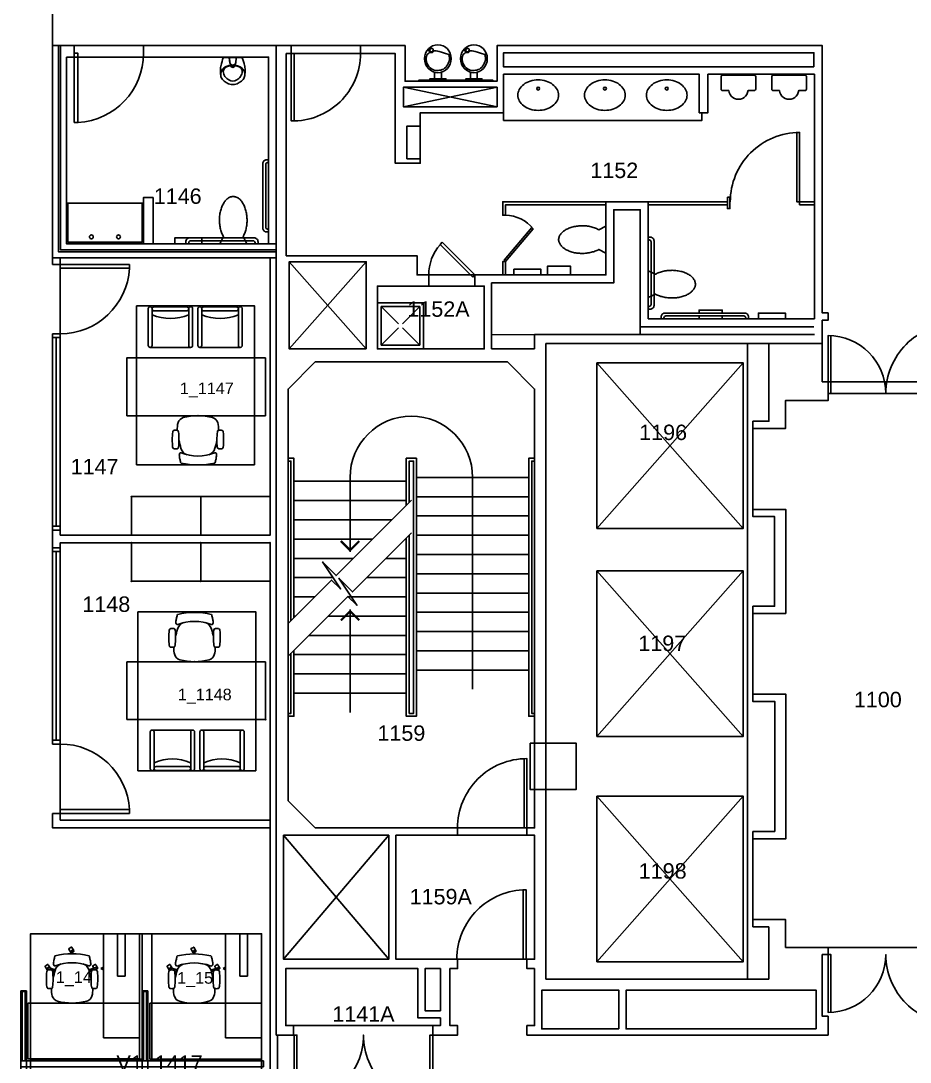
# Model space of a CAD drawing. Header units: inches. Extents: x 4 to 2210, y 3 to 2073.
# Drawn here: x 397 to 859, y 1080 to 1620 of the extents above; entities that cross this region are included whole.
import ezdxf
from ezdxf.enums import TextEntityAlignment as Align

# ---------------------------------------------------------------- set-up
doc = ezdxf.new("R2010")
doc.units = ezdxf.units.IN
doc.header["$MEASUREMENT"] = 0
for name, color, linetype in [('Planon_construction', 253, 'Continuous'), ('Planon_space', 40, 'Continuous'), ('Planon_space_number', 30, 'Continuous'), ('Planon_workspace', 210, 'Continuous'), ('Planon_workspace_number', 160, 'Continuous'), ('Planon_zone', 70, 'Continuous')]:
    doc.layers.add(name, color=color, linetype=linetype)
doc.styles.get("Standard").update_dxf_attribs({"font": 'arial.ttf'})
doc.styles.add('TEXT', font='arial.ttf')
doc.styles.add('TEXTM', font='archd.shx')

# ---------------------------------------------------------------- blocks, each defined once
blk = doc.blocks.new('P_FSL233627W')
at = {"layer": 'Planon_construction'}
for p, q in [((0, 0), (0, 22.875)), ((0, 22.875), (36, 22.875)), ((36, 22.875), (36, 0)), ((36, 0), (0, 0))]:
    blk.add_line(p, q, dxfattribs=at)
for p in [(0, 22.875), (36, 22.875), (0, 0), (36, 0)]:
    blk.add_point(p, dxfattribs=at)
at = {"layer": 'Planon_construction', "style": 'TEXTM', "flags": 1}
for tag in ['CAPPN', 'CAPMG', 'CAPMC', 'CAPQT', 'CAPDH', 'CAPGC']:
    blk.add_attdef(tag, (0, 0), '', height=0.001, dxfattribs=at)
at = {"layer": 'Planon_construction', "style": 'TEXT', "flags": 1}
blk.add_attdef('CAPTG', text='', height=3, dxfattribs=at).set_placement((18, -1), align=Align.TOP_CENTER)
blk = doc.blocks.new('1Front_1100_A-4_Data_Elec 07 26 18_RDI BASE$0$444BTH24$0$SINK-C')
blk.add_lwpolyline([(-10.56, 0, 0.126822), (-9.81, -2.91, 0.10607), (-7.47, -5.6, 0.085783), (-4.16, -7.29, 0.075445), (0, -7.92, 0.075445), (4.16, -7.29, 0.085783), (7.47, -5.6, 0.10607), (9.81, -2.91, 0.126822), (10.56, 0, 0.126822), (9.81, 2.91, 0.10607), (7.47, 5.6, 0.085783), (4.16, 7.29, 0.075445), (0, 7.92, 0.075445), (-4.16, 7.29, 0.085783), (-7.47, 5.6, 0.10607), (-9.81, 2.91, 0.126822)], format="xyb", close=True)
blk.add_circle((0, 3.37), 0.75)
blk = doc.blocks.new('1Front_1100_A-4_Data_Elec 07 26 18_RDI BASE$0$444BTH24$0$DOOR45-R')
for p, q in [((-0.707, 0.707), (-0.751, 0.663)), ((0, 0), (-0.707, 0.707)), ((-0.751, 0.663), (-0.044, -0.044)), ((-0.044, -0.044), (0, 0))]:
    blk.add_line(p, q)
blk.add_arc((0, 0), 1, 139, 180)
blk = doc.blocks.new('1Front_1100_A-4_Data_Elec 07 26 18_RDI BASE$0$444BTH24$0$TOILET')
blk.add_lwpolyline([(5.88, 19.3), (6.08, 18.75), (6.27, 18.2), (6.44, 17.64), (6.6, 17.05), (6.74, 16.45), (6.86, 15.84), (6.96, 15.23), (7.04, 14.61), (7.1, 13.97), (7.14, 13.33), (7.16, 12.69), (7.18, 12.05), (7.16, 11.41), (7.11, 10.77), (7.07, 10.14), (6.99, 9.52), (6.89, 8.89), (6.79, 8.28), (6.64, 7.67), (6.5, 7.09), (6.33, 6.52), (6.14, 5.95), (5.94, 5.42), (5.72, 4.89), (5.49, 4.39), (5.13, 3.72), (6.99, 0.02), (-6.99, 0.02), (-5.14, 3.72), (-5.41, 4.23), (-5.64, 4.72), (-5.88, 5.23), (-6.08, 5.78), (-6.27, 6.33), (-6.44, 6.89), (-6.6, 7.48), (-6.74, 8.08), (-6.86, 8.69), (-6.96, 9.3), (-7.04, 9.92), (-7.1, 10.56), (-7.14, 11.2), (-7.16, 11.84), (-7.18, 12.48), (-7.16, 13.13), (-7.11, 13.77), (-7.07, 14.39), (-6.99, 15.02), (-6.89, 15.64), (-6.79, 16.25), (-6.64, 16.86), (-6.5, 17.44), (-6.33, 18.02), (-6.14, 18.58), (-5.94, 19.11), (-5.72, 19.64), (-5.49, 20.14), (-5.24, 20.63), (-4.97, 21.08), (-4.71, 21.52), (-4.41, 21.92), (-4.11, 22.3), (-3.8, 22.66), (-3.47, 22.98), (-3.14, 23.28), (-2.8, 23.55), (-2.44, 23.78), (-2.08, 23.98), (-1.72, 24.16), (-1.36, 24.3), (-0.99, 24.39), (-0.61, 24.47), (-0.24, 24.52), (0.11, 24.52), (0.49, 24.48), (0.86, 24.42), (1.24, 24.33), (1.6, 24.2), (1.97, 24.05), (2.33, 23.84), (2.68, 23.63), (3.02, 23.37), (3.36, 23.08), (3.69, 22.77), (4, 22.42), (4.32, 22.05), (4.6, 21.66), (4.89, 21.22), (5.16, 20.78), (5.41, 20.3), (5.64, 19.81)], close=True)
blk = doc.blocks.new('1Front_1100_A-4_Data_Elec 07 26 18_RDI BASE$0$444BTH24$0$URINAL')
blk.add_lwpolyline([(-12.56, -2.05), (-12.89, -1.05), (-13, -0.01), (-12.89, 1.03), (-12.58, 2.03), (-12.05, 2.93), (-11.36, 3.71), (-10.52, 4.34), (-9.55, 4.77), (-8.5, 5), (-8.5, 8.25), (-8.4, 8.61), (-8.12, 8.89), (-7.75, 9), (-1.24, 8.99), (-0.87, 8.89), (-0.59, 8.61), (-0.5, 8.25), (-0.5, -8.25), (-0.59, -8.61), (-0.87, -8.89), (-1.24, -8.99), (-7.74, -8.99), (-8.11, -8.89), (-8.39, -8.61), (-8.5, -8.24), (-8.5, -5), (-9.52, -4.78), (-10.48, -4.35), (-11.33, -3.73), (-12.03, -2.96)], close=True)
blk = doc.blocks.new('1Front_1100_A-4_Data_Elec 07 26 18_RDI BASE$0$AHEAD')
blk.add_line((-0.19, 0), (-1.33, 0))
at = {"const_width": 0.25}
blk.add_lwpolyline([(-1.25, -1.06), (-0.19, 0), (-1.25, 1.06)], dxfattribs=at)
blk = doc.blocks.new('1Front_1100_A-4_Data_Elec 07 26 18_RDI BASE$0$30DOOR')
for p, q in [((0, 0), (0, 4)), ((36, 0), (36, 4))]:
    blk.add_line(p, q)
blk.add_lwpolyline([(0, -36), (0, 0), (2, 0), (2, -36)], close=True)
blk.add_arc((0, 0), 36, 273.1847, 0)
blk = doc.blocks.new('1Front_1100_A-4_Data_Elec 07 26 18_RDI BASE$0$TOILET')
blk.add_lwpolyline([(5.88, 19.3), (6.08, 18.75), (6.27, 18.2), (6.44, 17.64), (6.6, 17.05), (6.74, 16.45), (6.86, 15.84), (6.96, 15.23), (7.04, 14.61), (7.1, 13.97), (7.14, 13.33), (7.16, 12.69), (7.18, 12.05), (7.16, 11.41), (7.11, 10.77), (7.07, 10.14), (6.99, 9.52), (6.89, 8.89), (6.79, 8.28), (6.64, 7.67), (6.5, 7.09), (6.33, 6.52), (6.14, 5.95), (5.94, 5.42), (5.72, 4.89), (5.49, 4.39), (5.13, 3.72), (6.99, 0.02), (-6.99, 0.02), (-5.14, 3.72), (-5.41, 4.23), (-5.64, 4.72), (-5.88, 5.23), (-6.08, 5.78), (-6.27, 6.33), (-6.44, 6.89), (-6.6, 7.48), (-6.74, 8.08), (-6.86, 8.69), (-6.96, 9.3), (-7.04, 9.92), (-7.1, 10.56), (-7.14, 11.2), (-7.16, 11.84), (-7.18, 12.48), (-7.16, 13.13), (-7.11, 13.77), (-7.07, 14.39), (-6.99, 15.02), (-6.89, 15.64), (-6.79, 16.25), (-6.64, 16.86), (-6.5, 17.44), (-6.33, 18.02), (-6.14, 18.58), (-5.94, 19.11), (-5.72, 19.64), (-5.49, 20.14), (-5.24, 20.63), (-4.97, 21.08), (-4.71, 21.52), (-4.41, 21.92), (-4.11, 22.3), (-3.8, 22.66), (-3.47, 22.98), (-3.14, 23.28), (-2.8, 23.55), (-2.44, 23.78), (-2.08, 23.98), (-1.72, 24.16), (-1.36, 24.3), (-0.99, 24.39), (-0.61, 24.47), (-0.24, 24.52), (0.11, 24.52), (0.49, 24.48), (0.86, 24.42), (1.24, 24.33), (1.6, 24.2), (1.97, 24.05), (2.33, 23.84), (2.68, 23.63), (3.02, 23.37), (3.36, 23.08), (3.69, 22.77), (4, 22.42), (4.32, 22.05), (4.6, 21.66), (4.89, 21.22), (5.16, 20.78), (5.41, 20.3), (5.64, 19.81)], close=True)
blk = doc.blocks.new('1Front_1100_A-4_Data_Elec 07 26 18_RDI BASE$0$Group-50-1')
at = {"flags": 128}
for points in [[(-195.24, -139.91, -0.414214), (-194.24, -138.91, -0.414214), (-193.24, -139.91, -0.414214), (-194.24, -140.91, -0.414214)], [(-181.14, -139.91, -0.414214), (-180.14, -138.91, -0.414214), (-179.14, -139.91, -0.414214), (-180.14, -140.91, -0.414214)]]:
    blk.add_lwpolyline(points, format="xyb", close=True, dxfattribs=at)
blk = doc.blocks.new('Furniture_Workstation_9')
at = {"layer": 'Planon_construction'}
for p, q in [((0, -30), (0, 0)), ((0, 0), (72, 0)), ((72, 0), (72, -30)), ((72, -30), (0, -30)), ((12.13, -36.45), (12.13, -55.58)), ((34.13, -35.45), (13.13, -35.45)), ((14.13, -55.58), (14.13, -36.45)), ((33.13, -55.58), (33.13, -36.45)), ((35.13, -36.45), (35.13, -55.58)), ((37.89, -36.45), (37.89, -55.58)), ((59.89, -35.45), (38.89, -35.45)), ((39.89, -55.58), (39.89, -36.45)), ((58.89, -55.58), (58.89, -36.45)), ((60.89, -36.45), (60.89, -55.58)), ((15.13, -54.45), (32.13, -54.45)), ((32.13, -56.45), (15.13, -56.45)), ((40.89, -54.45), (57.89, -54.45)), ((57.89, -56.45), (40.89, -56.45))]:
    blk.add_line(p, q, dxfattribs=at)
for centre, radius, start, end in [((29.64, 21.28), 4.08, 163.9706, 176.6273), ((10.59, 26.75), 15.74, 343.9706, 350.8715), ((26.52, 24.19), 0.391, 103.3287, 170.8715), ((35.11, -12.08), 37.67, 76.6713, 103.3287), ((43.71, 24.19), 0.391, 9.1285, 76.6713), ((59.64, 26.75), 15.74, 189.1285, 196.0294), ((40.58, 21.28), 4.08, 3.3727, 16.0294), ((58.2, 12.64), 36.43, 174.0877, 186.6229), ((22.87, 16.3), 0.906, 97.7066, 174.0877), ((23.52, 11.47), 5.78, 82.31, 97.7066), ((24.18, 16.3), 0.906, 5.8625, 82.31), ((-11.44, 12.64), 36.71, 353.4248, 5.8625), ((94.76, -1.68), 70.97, 164.8106, 168.3049), ((28.69, 20.6), 3.25, 163.6661, 195.3474), ((26.16, 19.91), 0.629, 195.3474, 290.0174), ((31.01, 15.63), 4.91, 108.2527, 164.8065), ((35.11, -3.1), 24.07, 68.711, 111.289), ((39.21, 15.63), 4.91, 15.1935, 71.7473), ((44.07, 19.91), 0.629, 249.9826, 344.6526), ((-24.54, -1.68), 70.97, 11.6951, 15.1894), ((41.54, 20.6), 3.25, 344.6526, 16.3339), ((81.66, 12.64), 36.71, 174.1375, 186.5752), ((46.05, 16.3), 0.906, 97.69, 174.1375), ((46.7, 11.47), 5.78, 82.2935, 97.69), ((47.36, 16.3), 0.906, 5.9123, 82.2935), ((12.02, 12.64), 36.43, 353.3771, 5.9123), ((28.15, 9.94), 6.32, 193.7864, 198.6514), ((22.6, 8.07), 0.458, 198.6514, 261.9819), ((23.53, 14.68), 7.14, 261.9819, 277.761), ((35.31, 6.7), 10.93, 175.2814, 196.5213), ((24.43, 8.08), 0.471, 277.761, 343.5241), ((16.43, 10.64), 8.87, 342.3327, 345.6469), ((53.79, 10.64), 8.87, 194.3531, 197.6673), ((45.79, 8.08), 0.471, 196.4759, 262.239), ((34.92, 6.7), 10.93, 343.4786, 4.7187), ((46.69, 14.68), 7.14, 262.239, 278.0181), ((47.62, 8.07), 0.458, 278.0181, 341.3486), ((42.07, 9.94), 6.32, 341.3486, 346.2136), ((28.48, 4.67), 3.8, 196.4784, 254.7622), ((35.11, 29.13), 29.14, 254.8182, 285.2733), ((41.74, 4.67), 3.8, 285.924, 343.4915), ((13.13, -36.45), 1, 0, 180), ((34.13, -36.45), 1, 0, 180), ((38.89, -36.45), 1, 0, 180), ((59.89, -36.45), 1, 0, 180), ((23.61, -73.87), 23.42, 66.1303, 113.8697), ((49.37, -73.87), 23.42, 66.1303, 113.8697), ((13.13, -55.58), 1, 180, 0), ((15.13, -55.45), 1, 90, 270), ((32.13, -55.45), 1, 270, 90), ((34.13, -55.58), 1, 180, 0), ((38.89, -55.58), 1, 180, 0), ((40.89, -55.45), 1, 90, 270), ((57.89, -55.45), 1, 270, 90), ((59.89, -55.58), 1, 180, 0)]:
    blk.add_arc(centre, radius, start, end, dxfattribs=at)
for p in [(35.11, 0), (72, -30)]:
    blk.add_point(p, dxfattribs=at)
blk = doc.blocks.new('A-FURN-WORKSTATION-FINAL')
at = {"layer": 'Planon_construction'}
for p, q in [((248, -50), (248, 1030)), ((248, 1030), (623, 1030)), ((396, 1030), (396, 590)), ((476, 590), (476, 1030)), ((623, -270), (623, 1030)), ((-89, 836), (-109, 871)), ((-107, 877), (-85, 890)), ((-78, 889), (-58, 855)), ((-85, 853), (-85, 822)), ((-78, 858), (-75, 858)), ((-69, 822), (-69, 853)), ((-60, 848), (-69, 843)), ((-337, 657), (-356, 691)), ((-354, 698), (-332, 711)), ((-332, 672), (-331, 675)), ((-319, 661), (-330, 655)), ((-328, 664), (-300, 655)), ((-325, 709), (-305, 675)), ((-251, 656), (-323, 679)), ((-283, 649), (-255, 640)), ((170, 679), (98, 655)), ((102, 640), (129, 649)), ((149, 672), (138, 691)), ((140, 698), (163, 711)), ((147, 655), (174, 664)), ((158, 657), (157, 658)), ((187, 668), (164, 655)), ((169, 709), (189, 675)), ((177, 675), (178, 672)), ((223, 670), (243, 680)), ((223, 670), (243, 660)), ((243, 680), (243, 660)), ((-263, 612), (-275, 612)), ((-271, 577), (-274, 577)), ((109, 612), (122, 612)), ((118, 577), (120, 577)), ((396, 590), (476, 590)), ((623, 310), (-537, 310)), ((-537, 310), (-537, -270)), ((623, -50), (248, -50)), ((-537, -270), (623, -270))]:
    blk.add_line(p, q, dxfattribs=at)
for centre, radius, start, end in [((-105, 873), 4.95, 119.4038, 209.7191), ((-82, 886), 4.95, 30.2809, 120.5962), ((-186, 736), 81.6, 163.9706, 176.6273), ((-567, 845), 315, 343.9706, 350.8715), ((-249, 794), 7.81, 103.3287, 170.8715), ((-77, 69), 753, 76.6713, 103.3287), ((-85, 839), 4.95, 210.2809, 277.893), ((-78, 852), 6.3, 89.9845, 180.0044), ((-75, 852), 6.3, 359.9956, 90.0155), ((-62, 852), 4.95, 299.4038, 29.7191), ((95, 794), 7.81, 9.1285, 76.6713), ((414, 845), 315, 189.1285, 196.0294), ((33, 736), 81.6, 3.3727, 16.0294), ((-352, 694), 4.95, 119.4038, 209.7191), ((-322, 636), 18.1, 97.7066, 174.0877), ((-332, 659), 4.95, 210.2809, 300.5962), ((-329, 707), 4.95, 30.2809, 120.5962), ((-326, 670), 6.3, 161.9845, 252.0044), ((-325, 673), 6.3, 71.9956, 162.0155), ((-308, 540), 116, 82.31, 97.7066), ((-310, 673), 4.95, 4.5258, 29.7191), ((-295, 636), 18.1, 5.8625, 82.31), ((-205, 722), 64.9, 163.6661, 195.3474), ((-256, 709), 12.6, 195.3474, 290.0174), ((-159, 623), 98.2, 108.2527, 164.8065), ((-77, 248), 481, 68.711, 111.289), ((5, 623), 98.2, 15.1935, 71.7473), ((102, 709), 12.6, 249.9826, 344.6526), ((52, 722), 64.9, 344.6526, 16.3339), ((142, 636), 18.1, 97.69, 174.1375), ((142, 694), 4.95, 119.4038, 209.7191), ((155, 540), 116, 82.2935, 97.69), ((162, 659), 4.95, 210.2809, 238.2927), ((165, 707), 4.95, 30.2809, 120.5962), ((162, 659), 4.95, 295.1808, 300.5962), ((171, 673), 6.3, 17.9845, 108.0044), ((168, 636), 18.1, 5.9123, 82.2935), ((172, 670), 6.3, 287.9956, 18.0154), ((185, 673), 4.95, 299.4038, 29.7191), ((385, 563), 729, 174.0877, 186.6229), ((-1008, 563), 734, 353.4248, 5.8625), ((1116, 277), 1419, 164.8106, 168.3049), ((-1270, 277), 1419, 11.6951, 15.1894), ((854, 563), 734, 174.1375, 186.5752), ((-539, 563), 729, 353.3771, 5.9123), ((-216, 509), 126, 193.7864, 198.6514), ((-327, 472), 9.16, 198.6514, 261.9819), ((-308, 604), 143, 261.9819, 277.761), ((-73, 444), 219, 175.2814, 196.5213), ((-290, 472), 9.43, 277.761, 343.5241), ((-450, 523), 177, 342.3327, 345.6469), ((297, 523), 177, 194.3531, 197.6673), ((137, 472), 9.43, 196.4759, 262.239), ((-81, 444), 219, 343.4786, 4.7187), ((155, 604), 143, 262.239, 278.0181), ((174, 472), 9.16, 278.0181, 341.3486), ((62, 509), 126, 341.3486, 346.2136), ((-209, 404), 76, 196.4784, 254.7622), ((-77, 893), 583, 254.8182, 285.2733), ((56, 404), 76, 285.924, 343.4915)]:
    blk.add_arc(centre, radius, start, end, dxfattribs=at)

msp = doc.modelspace()

# ---------------------------------------------------------------- linework, layer by layer
at = {"layer": 'Planon_construction'}
for p, q in [((425.1, 1607.54), (413.85, 1607.53)), ((413.85, 1607.53), (413.85, 1493.87)), ((425.1, 1607.54), (425.1, 1601.54)), ((425.1, 1601.54), (421.1, 1601.54)), ((421.1, 1504.62), (421.1, 1601.54)), ((502.6, 1601.31), (512.34, 1601.31)), ((505.92, 1598.62), (505.66, 1601.18)), ((505.74, 1601.19), (505.9, 1598.81)), ((509.02, 1598.62), (509.28, 1601.18)), ((509.2, 1601.19), (509.04, 1598.81)), ((506.17, 1597.38), (508.8, 1597.38)), ((644.69, 1585.9), (596.06, 1575.78)), ((723.19, 1524.9), (764.31, 1524.9)), ((801.81, 1526.4), (809.19, 1526.4)), ((421.1, 1504.62), (530.06, 1504.62)), ((413.85, 1497.37), (530.06, 1497.37)), ((417.85, 1497.37), (417.85, 1493.87)), ((576.81, 1495.28), (536.81, 1450.03)), ((536.81, 1495.28), (576.81, 1450.03)), ((641.81, 1450.03), (641.81, 1484.28)), ((584.56, 1472.03), (593.5, 1463.09)), ((593.5, 1460.97), (584.56, 1452.03)), ((413.85, 1357.96), (413.85, 1457.87)), ((415.85, 1357.96), (415.85, 1455.87)), ((664.2, 1457.53), (809.44, 1457.53)), ((664.2, 1450.03), (664.2, 1457.53)), ((641.81, 1450.03), (664.2, 1450.03)), ((669.94, 1452.78), (813.31, 1452.78)), ((669.94, 1122.78), (669.94, 1452.78)), ((774.81, 1122.78), (774.81, 1452.78)), ((696.56, 1442.78), (772.56, 1442.78)), ((539.19, 1381.28), (597.56, 1381.28)), ((602.81, 1383.28), (661.19, 1383.28)), ((539.19, 1371.28), (597.56, 1371.28)), ((602.81, 1373.28), (661.19, 1373.28)), ((602.81, 1363.28), (661.19, 1363.28)), ((413.85, 1357.96), (413.85, 1246.87)), ((539.19, 1361.28), (590.03, 1361.28)), ((602.81, 1353.28), (661.19, 1353.28)), ((539.19, 1351.28), (580.03, 1351.28)), ((597.01, 1351.28), (597.56, 1351.28)), ((415.85, 1344.78), (415.85, 1246.87)), ((539.19, 1341.28), (570.03, 1341.28)), ((587.01, 1341.28), (597.56, 1341.28)), ((602.81, 1343.28), (661.19, 1343.28)), ((539.19, 1331.28), (559.48, 1331.28)), ((577.01, 1331.28), (597.56, 1331.28)), ((602.81, 1333.28), (661.19, 1333.28)), ((772.56, 1334.78), (696.56, 1248.78)), ((696.56, 1334.78), (772.56, 1248.78)), ((539.19, 1321.28), (550.03, 1321.28)), ((567.01, 1321.28), (597.56, 1321.28)), ((602.81, 1323.28), (661.19, 1323.28)), ((568.37, 1261.28), (568.37, 1314.71)), ((539.19, 1311.28), (540.03, 1311.28)), ((557.01, 1311.28), (597.56, 1311.28)), ((602.81, 1313.28), (661.19, 1313.28)), ((602.81, 1303.28), (661.19, 1303.28)), ((547.01, 1301.28), (597.56, 1301.28)), ((602.81, 1293.28), (661.19, 1293.28)), ((539.19, 1291.28), (597.56, 1291.28)), ((602.81, 1283.28), (661.19, 1283.28)), ((539.19, 1281.28), (597.56, 1281.28)), ((539.19, 1271.28), (597.56, 1271.28)), ((696.56, 1217.78), (772.56, 1131.78)), ((772.56, 1217.78), (696.56, 1131.78)), ((533.81, 1197.53), (588.44, 1197.53)), ((777.56, 1153.68), (794.48, 1153.68)), ((777.56, 1153.68), (777.56, 1149.93)), ((794.48, 1153.68), (794.48, 1139.28)), ((777.56, 1149.93), (785.81, 1149.93)), ((785.81, 1149.93), (785.81, 1122.78)), ((794.48, 1139.28), (816.56, 1139.28)), ((816.56, 1135.53), (816.56, 1139.28)), ((533.81, 1133.15), (588.44, 1133.15)), ((669.94, 1122.78), (785.81, 1122.78)), ((398.16, 1116.3), (398.16, 1080.3)), ((399.66, 1116.3), (399.66, 1080.3)), ((461.16, 1116.3), (461.16, 1080.3)), ((462.66, 1116.3), (462.66, 1080.3)), ((397.57, 1105.8), (397.57, 1108.8)), ((398, 1105.8), (398, 1108.8)), ((397.57, 1099.8), (397.57, 1102.8)), ((398, 1099.8), (398, 1102.8)), ((397.57, 1093.8), (397.57, 1096.8)), ((398, 1093.8), (398, 1096.8)), ((397.57, 1087.8), (397.57, 1090.8)), ((398, 1087.8), (398, 1090.8))]:
    msp.add_line(p, q, dxfattribs=at)
for points in [[(416.97, 1607.54), (416.97, 1500.5), (530.06, 1500.5)], [(417.97, 1607.54), (417.97, 1501.5), (530.06, 1501.5)], [(530.06, 1607.54), (461.1, 1607.54), (461.1, 1601.54), (526.06, 1601.54), (526.06, 1504.62)], [(537.81, 1603.4), (537.81, 1607.53), (530.06, 1607.53), (530.06, 1093.78), (538.94, 1093.78), (538.94, 1098.65), (534.94, 1098.65), (534.94, 1128.28), (603.56, 1128.28), (603.56, 1102.65), (615.31, 1102.65), (615.31, 1098.65), (611.31, 1098.65), (611.31, 1093.78), (624.19, 1093.78), (624.19, 1098.65), (620.19, 1098.65), (620.19, 1128.28)], [(573.81, 1603.4), (573.81, 1607.53), (596.94, 1607.53), (596.94, 1589.03), (644.69, 1589.03)], [(629.94, 1589.03), (644.69, 1589.03), (644.69, 1607.52), (813.56, 1607.52), (813.56, 1468.68), (816.56, 1468.68), (816.56, 1464.93), (813.56, 1464.93), (813.56, 1432.93), (816.56, 1432.93)], [(582.56, 1450.03), (582.56, 1482.65), (609.19, 1482.65), (609.19, 1488.4), (603.19, 1488.4), (603.19, 1498.4), (535.19, 1498.4), (535.19, 1603.4), (539.31, 1603.4)], [(618.14, 1589.5), (618.14, 1590.32), (615.76, 1590.32), (612.17, 1590.32), (609.79, 1590.32), (609.79, 1589.5)], [(612.17, 1590.32), (612.17, 1593.67)], [(615.76, 1590.32), (615.76, 1593.67)], [(628.48, 1589.5), (628.48, 1590.32), (630.86, 1590.32), (634.45, 1590.32), (636.84, 1590.32), (636.84, 1589.5)], [(630.86, 1590.32), (630.86, 1593.67)], [(634.45, 1590.32), (634.45, 1593.67)], [(723.19, 1526.4), (723.19, 1465.65), (809.44, 1465.65), (809.44, 1592.65), (754.19, 1592.65), (754.19, 1572.65), (749.69, 1572.65), (749.69, 1592.65), (648.06, 1592.65), (648.06, 1568.65), (751.06, 1568.65), (751.06, 1572.9)], [(644.69, 1575.78), (596.06, 1585.9), (644.69, 1585.9), (644.69, 1575.78), (596.06, 1575.78), (596.06, 1585.9)], [(604.06, 1588.63), (604.06, 1589.5), (642.56, 1589.5), (642.56, 1589.03)], [(809.19, 1524.9), (801.81, 1524.9), (801.81, 1562.4)], [(460.35, 1525.62), (460.35, 1505.37), (421.85, 1505.37), (421.85, 1525.62)], [(461.1, 1504.62), (461.1, 1528.62), (466.1, 1528.62), (466.1, 1504.62)], [(701.19, 1526.4), (701.19, 1488.4), (633.19, 1488.4), (633.19, 1482.65), (638.06, 1482.65), (638.06, 1450.03), (582.56, 1450.03)], [(764.31, 1526.4), (647.66, 1526.4), (647.66, 1519.4), (649.16, 1519.4), (649.16, 1524.9), (701.19, 1524.9)], [(719.06, 1522.28), (719.06, 1461.53), (809.19, 1461.53)], [(417.85, 1455.87), (417.85, 1353.37), (526.82, 1353.37), (526.82, 1497.37)], [(649.16, 1488.4), (649.16, 1495.4), (647.66, 1495.4), (647.66, 1488.4)], [(582.56, 1474.03), (606.56, 1474.03), (606.56, 1450.03)], [(604.56, 1452.03), (584.56, 1452.03), (584.56, 1472.03), (604.56, 1472.03)], [(595.62, 1460.97), (604.56, 1452.03), (604.56, 1472.03), (595.62, 1463.09)], [(749.6, 1468.65), (749.6, 1470.15), (761.6, 1470.15), (761.6, 1468.65)], [(761.6, 1467.15), (761.6, 1465.65), (749.6, 1465.65), (749.6, 1467.15)], [(816.56, 1456.97), (816.56, 1423.18), (794.4, 1423.18), (794.4, 1408.68), (777.56, 1408.68), (777.56, 1412.43), (785.81, 1412.43), (785.81, 1452.78)], [(624.19, 1201.28), (550.33, 1201.28), (536.19, 1215.42), (536.19, 1429.14), (550.33, 1443.28), (650.04, 1443.28), (664.19, 1429.14), (664.19, 1201.28), (660.19, 1201.28)], [(772.56, 1356.78), (696.56, 1442.78), (696.56, 1356.78), (772.56, 1356.78), (772.56, 1442.78), (696.56, 1356.78)], [(536.19, 1393.28), (539.19, 1393.28), (539.19, 1310.43)], [(536.19, 1391.78), (537.69, 1391.78), (537.69, 1308.93)], [(597.56, 1368.81), (597.56, 1393.28), (602.81, 1393.28), (602.81, 1259.28), (597.56, 1259.28), (597.56, 1351.83)], [(599.06, 1370.31), (599.06, 1391.78), (601.31, 1391.78), (601.31, 1260.78), (599.06, 1260.78), (599.06, 1353.33)], [(664.19, 1259.28), (661.19, 1259.28), (661.19, 1393.28), (664.19, 1393.28)], [(664.19, 1260.78), (662.69, 1260.78), (662.69, 1391.78), (664.19, 1391.78)], [(600.19, 1371.43), (561.1, 1332.35), (554.06, 1339.39), (563.43, 1325.37), (558.78, 1330.02), (536.19, 1307.43)], [(600.19, 1354.46), (569.59, 1323.86), (562.54, 1330.9), (571.91, 1316.88), (567.26, 1321.53), (536.19, 1290.46)], [(417.85, 1246.87), (417.85, 1349.37), (526.82, 1349.37), (526.82, 1001.49), (530.65, 1001.49), (530.65, 1093.78)], [(536.19, 1259.28), (539.19, 1259.28), (539.19, 1293.46)], [(536.19, 1260.78), (537.69, 1260.78), (537.69, 1291.96)], [(664.19, 1128.28), (660.19, 1128.28), (660.19, 1133.15), (664.19, 1133.15), (664.19, 1197.53), (660.19, 1197.53), (660.19, 1237.28)], [(413.85, 1208.87), (413.85, 1201.37), (526.82, 1201.37)], [(526.82, 1205.37), (417.85, 1205.37), (417.85, 1208.87)], [(664.19, 1128.28), (664.19, 1098.65), (660.19, 1098.65), (660.19, 1093.78), (816.56, 1093.78), (816.56, 1103.53), (813.56, 1103.53), (813.56, 1135.53), (818.06, 1135.53)], [(397.57, 1111.8), (397.57, 1116.11), (398, 1116.11), (398, 1111.8)], [(398, 1084.8), (398, 1080.49), (397.57, 1080.49), (397.57, 1084.8)]]:
    msp.add_lwpolyline(points, dxfattribs=at)
for points in [[(648.06, 1572.65), (604.81, 1572.65), (604.81, 1546.4), (591.81, 1546.4), (591.81, 1603.4), (573.81, 1603.4, -0.420006), (537.81, 1568.4), (537.81, 1603.4), (539.31, 1603.4), (539.31, 1568.4)], [(765.81, 1526.4, -0.414214), (801.81, 1562.4), (801.81, 1526.4), (800.31, 1526.4), (800.31, 1562.4)], [(649.16, 1519.4, -0.229989), (663.41, 1512.37), (649.16, 1495.4), (648.45, 1496.11), (662.7, 1513.08)], [(818.06, 1456.93), (818.06, 1426.93), (816.56, 1426.93), (816.56, 1456.97, -0.413932), (846.56, 1426.93, -0.414214), (882.56, 1462.93), (882.56, 1426.93), (881.06, 1426.93), (881.06, 1462.93)], [(632, 1273.28), (632, 1383.28, 1), (568.37, 1383.28), (568.37, 1344.64)], [(620.19, 1128.28), (624.19, 1128.28), (624.19, 1133.15), (592.19, 1133.15), (592.19, 1197.53), (624.19, 1197.53), (624.19, 1201.28, -0.414214), (660.19, 1237.28), (660.19, 1201.28), (658.69, 1201.28), (658.69, 1237.28)], [(623.81, 1133.15, -0.414214), (659.81, 1169.15), (659.81, 1133.15), (658.31, 1133.15), (658.31, 1169.15)], [(818.06, 1105.53), (818.06, 1135.53), (816.56, 1135.53), (816.56, 1105.49, 0.413932), (846.56, 1135.53, 0.414214), (882.56, 1099.53), (882.56, 1135.53), (881.06, 1135.53), (881.06, 1099.53)], [(400.41, 1116.3), (400.41, 1116.59, 0.414214), (400.29, 1116.72), (397.54, 1116.72, 0.414214), (397.41, 1116.59), (397.41, 1116.3)], [(463.41, 1116.3), (463.41, 1116.59, 0.414214), (463.29, 1116.72), (460.54, 1116.72, 0.414214), (460.41, 1116.59), (460.41, 1116.3)], [(609.81, 1057.78), (609.81, 1093.78), (611.31, 1093.78), (611.31, 1057.78, -0.414214), (575.31, 1093.78, -0.414214), (539.31, 1057.78), (539.31, 1093.78), (540.81, 1093.78), (540.81, 1057.78)]]:
    msp.add_lwpolyline(points, format="xyb", dxfattribs=at)
for points in [[(809.19, 1596.4), (809.19, 1603.77), (648.06, 1603.77), (648.06, 1596.4)], [(597.81, 1548.66), (597.81, 1565.66), (604.81, 1565.66), (604.81, 1548.66)], [(764.31, 1528.84), (765.56, 1528.84), (765.56, 1522.84), (764.31, 1522.84)], [(641.81, 1484.28), (641.81, 1457.37), (719.05, 1457.53), (719.06, 1522.28), (705.31, 1522.28), (705.31, 1484.28)], [(477.35, 1504.65), (477.35, 1507.65), (491.35, 1507.65), (491.35, 1504.65)], [(576.81, 1450.03), (536.81, 1450.03), (536.81, 1495.28), (576.81, 1495.28)], [(670.85, 1488.4), (670.85, 1492.9), (682.85, 1492.9), (682.85, 1488.4)], [(653.44, 1488.4), (653.44, 1491.4), (667.44, 1491.4), (667.44, 1488.4)], [(780.44, 1465.65), (780.44, 1468.65), (794.44, 1468.65), (794.44, 1465.65)], [(413.85, 1457.87), (413.85, 1455.87), (417.85, 1455.87), (417.85, 1457.87)], [(777.56, 1312.68), (794.56, 1312.68), (794.56, 1366.68), (777.56, 1366.68), (777.56, 1362.93), (788.81, 1362.93), (788.81, 1316.43), (777.56, 1316.43)], [(413.85, 1355.96), (413.85, 1357.96), (417.85, 1357.96), (417.85, 1355.96)], [(413.85, 1346.78), (413.85, 1344.78), (417.85, 1344.78), (417.85, 1346.78)], [(696.56, 1334.78), (772.56, 1334.78), (772.56, 1248.78), (696.56, 1248.78)], [(788.93, 1199.43), (777.56, 1199.43), (777.56, 1195.68), (794.68, 1195.68), (794.68, 1270.68), (777.56, 1270.68), (777.56, 1266.93), (788.93, 1266.93)], [(413.85, 1244.87), (413.85, 1246.87), (417.85, 1246.87), (417.85, 1244.87)], [(661.81, 1245.28), (661.81, 1221.28), (685.81, 1221.28), (685.81, 1245.28)], [(772.56, 1131.78), (772.56, 1217.78), (696.56, 1217.78), (696.56, 1131.78)], [(533.81, 1197.53), (588.44, 1133.15), (588.44, 1197.53), (533.81, 1133.15)], [(615.31, 1128.28), (615.31, 1106.4), (607.31, 1106.4), (607.31, 1128.28)], [(397.41, 1116.3), (400.41, 1116.3), (400.41, 1041.3), (397.41, 1041.3), (397.41, 1077.3), (523.41, 1077.3), (523.41, 1080.3), (397.41, 1080.3)], [(463.41, 1041.3), (460.41, 1041.3), (460.41, 1116.3), (463.41, 1116.3)], [(707.94, 1096.9), (707.94, 1117.03), (667.94, 1117.03), (667.94, 1096.9)], [(810.44, 1096.9), (810.44, 1117.03), (711.69, 1117.03), (711.69, 1096.9)], [(400.41, 1080.3), (400.41, 1077.3), (397.41, 1077.3), (397.41, 1080.3)], [(460.41, 1080.3), (463.41, 1080.3), (463.41, 1077.3), (460.41, 1077.3)]]:
    msp.add_lwpolyline(points, close=True, dxfattribs=at)
for points in [[(523.06, 1512.74, 0.414214), (525.06, 1510.74), (526.06, 1510.74), (526.06, 1512.24), (525.56, 1512.24, -0.414214), (524.56, 1513.24), (524.56, 1545.74, -0.414214), (525.56, 1546.74), (526.06, 1546.74), (526.06, 1548.24), (525.06, 1548.24, 0.414214), (523.06, 1546.24)], [(485.07, 1507.65, 0.414214), (483.07, 1505.65), (483.07, 1504.65), (484.57, 1504.65), (484.57, 1505.15, -0.414214), (485.57, 1506.15), (518.07, 1506.15, -0.414214), (519.07, 1505.15), (519.07, 1504.65), (520.57, 1504.65), (520.57, 1505.65, 0.414214), (518.57, 1507.65)], [(726.19, 1506.11, 0.414214), (724.19, 1508.11), (723.19, 1508.11), (723.19, 1506.61), (723.69, 1506.61, -0.414214), (724.69, 1505.61), (724.69, 1473.11, -0.414214), (723.69, 1472.11), (723.19, 1472.11), (723.19, 1470.61), (724.19, 1470.61, 0.414214), (726.19, 1472.61)], [(775.3, 1466.65), (775.3, 1465.65), (773.8, 1465.65), (773.8, 1466.15, 0.414214), (772.8, 1467.15), (732.37, 1467.15, 0.414214), (731.37, 1466.15), (731.37, 1465.65), (729.87, 1465.65), (729.87, 1466.65, -0.414214), (731.87, 1468.65), (773.3, 1468.65, -0.414214)]]:
    msp.add_lwpolyline(points, format="xyb", close=True, dxfattribs=at)
at = {"layer": 'Planon_construction', "flags": 128}
msp.add_lwpolyline([(421.1, 1504.62), (421.1, 1525.62), (461.1, 1525.62), (461.1, 1504.62)], close=True, dxfattribs=at)
at = {"layer": 'Planon_construction'}
for centre, radius, start, end in [((535.94, 1589.47), 35.43, 160.6041, 167.4827), ((502.63, 1601.2), 0.118, 90, 160.6041), ((505.78, 1601.2), 0.118, 90, 180), ((505.85, 1601.2), 0.118, 90, 180), ((509.08, 1601.2), 0.118, 0, 90), ((509.16, 1601.2), 0.118, 0, 90), ((479, 1589.47), 35.43, 12.5173, 19.3959), ((513.65, 1594.42), 12.6, 165.904, 178.6976), ((505.5, 1592.49), 4.33, 139.5196, 185.1157), ((505.8, 1592.24), 4.72, 118.1019, 139.5196), ((505.11, 1593.09), 3.35, 124.8499, 140.8633), ((505.84, 1593.83), 3.29, 141.5068, 177.1716), ((507.47, 1589.7), 7.48, 55.1501, 124.8499), ((507.47, 1589.11), 8.27, 61.8981, 118.1019), ((507.47, 1598.91), 1.57, 184.567, 355.433), ((507.47, 1597.38), 1.18, 193.9723, 0), ((507.47, 1597.38), 0.906, 195.8773, 0), ((509.14, 1592.24), 4.72, 40.4804, 61.8981), ((509.1, 1593.83), 3.29, 2.8284, 38.4932), ((509.83, 1593.09), 3.35, 39.1367, 55.1501), ((509.44, 1592.49), 4.33, 354.8843, 40.4804), ((501.29, 1594.42), 12.6, 1.3024, 14.096), ((518.77, 1594.3), 17.72, 178.6976, 187.5491), ((505.11, 1592.49), 3.94, 187.5491, 219.5519), ((507.84, 1594.75), 7.48, 219.5052, 260.1653), ((507.1, 1594.13), 4.56, 181.642, 215.1252), ((508.53, 1595.13), 6.3, 215.1252, 240.3776), ((507.47, 1593.27), 4.16, 240.3776, 299.6224), ((507.1, 1594.75), 7.48, 279.8347, 320.4948), ((506.41, 1595.13), 6.3, 299.6224, 324.8748), ((507.83, 1594.13), 4.56, 324.8748, 358.358), ((509.83, 1592.49), 3.94, 320.4481, 352.4509), ((496.17, 1594.3), 17.72, 352.4509, 1.3024), ((507.47, 1592.61), 5.31, 260.1653, 279.8347)]:
    msp.add_arc(centre, radius, start, end, dxfattribs=at)
at = {"layer": 'Planon_construction', "extrusion": (0, 0, -1)}
for centre in [(613.96, 1600.68), (632.66, 1600.68)]:
    msp.add_ellipse(centre, major_axis=(0, 7.23), ratio=0.962044, start_param=-4.712389, end_param=1.570796, dxfattribs=at)
at = {"layer": 'Planon_construction'}
for centre in [(610.63, 1605.16), (629.32, 1605.16)]:
    msp.add_ellipse(centre, major_axis=(-0.448, -0.839), ratio=0.920672, dxfattribs=at)
for points in [[(609.17, 1605.41), (609.17, 1605.41), (609.28, 1604.81), (609.45, 1604.37), (609.61, 1604.09), (609.83, 1603.93), (610.38, 1603.85), (610.87, 1603.86), (611.43, 1604.09), (611.61, 1604.43), (611.9, 1604.76), (613.24, 1604.81), (616.26, 1604.1), (619.71, 1602.89), (619.86, 1602.3), (619.91, 1601.58), (619.99, 1600.99), (620.02, 1600.28), (619.87, 1599.65), (619.35, 1597.97), (618.68, 1596.94), (617.38, 1595.48), (616.35, 1595.01), (614.59, 1594.63), (613.65, 1594.6), (611.74, 1594.73), (610.76, 1595.16), (609.09, 1596.86), (608.28, 1598.13), (607.78, 1600.31), (607.87, 1601.65), (608.52, 1603.39), (609.49, 1603.64), (609.94, 1603.93)], [(627.86, 1605.41), (627.86, 1605.41), (627.98, 1604.81), (628.15, 1604.37), (628.3, 1604.09), (628.53, 1603.93), (629.07, 1603.85), (629.57, 1603.86), (630.12, 1604.09), (630.3, 1604.43), (630.6, 1604.76), (631.93, 1604.81), (634.95, 1604.1), (638.41, 1602.89), (638.55, 1602.3), (638.6, 1601.58), (638.68, 1600.99), (638.71, 1600.28), (638.56, 1599.65), (638.04, 1597.97), (637.37, 1596.94), (636.07, 1595.48), (635.04, 1595.01), (633.28, 1594.63), (632.35, 1594.6), (630.44, 1594.73), (629.46, 1595.16), (627.78, 1596.86), (626.97, 1598.13), (626.47, 1600.31), (626.57, 1601.65), (627.21, 1603.39), (628.18, 1603.64), (628.63, 1603.93)]]:
    msp.add_open_spline(points, degree=3, knots=[0, 0, 0, 0, 1, 2, 3, 4, 5, 6, 7, 8, 9, 10, 11, 11, 11, 11.246159, 11.246159, 11.246159, 11.546268, 11.546268, 12.043296, 12.043296, 12.540325, 12.540325, 13.037354, 13.037354, 13.544837, 13.544837, 14.052319, 14.052319, 14.559802, 14.559802, 14.9643, 14.9643, 14.9643, 14.9643], dxfattribs=at)
at = {"layer": 'Planon_space'}
for points in [[(882.56, 1607.78), (882.56, 1432.93), (813.56, 1432.93), (813.56, 1464.93), (816.56, 1464.93), (816.56, 1468.68), (813.56, 1468.68), (813.56, 1607.52), (644.69, 1607.52), (644.69, 1589.03), (596.94, 1589.03), (596.94, 1607.53), (413.85, 1607.54), (413.85, 1667.53), (1026.56, 1667.53), (1026.56, 1607.78), (882.56, 1607.78)], [(421.1, 1601.54), (526.06, 1601.54), (526.06, 1504.62), (421.1, 1504.62), (421.1, 1601.54)], [(535.19, 1603.4), (591.81, 1603.4), (591.81, 1546.4), (604.81, 1546.4), (604.81, 1572.65), (648.06, 1572.65), (648.06, 1592.65), (749.69, 1592.65), (749.69, 1572.65), (754.19, 1572.65), (754.19, 1592.65), (809.44, 1592.65), (809.44, 1465.65), (723.19, 1465.65), (723.19, 1526.4), (701.19, 1526.4), (701.19, 1488.4), (603.19, 1488.4), (603.19, 1498.4), (535.19, 1498.4), (535.19, 1603.4)], [(417.85, 1497.37), (526.82, 1497.37), (526.82, 1353.37), (417.85, 1353.37), (417.85, 1497.37)], [(582.56, 1482.65), (638.06, 1482.65), (638.06, 1450.03), (582.56, 1450.03), (582.56, 1482.65)], [(550.33, 1443.28), (650.04, 1443.28), (664.19, 1429.14), (664.19, 1201.28), (550.33, 1201.28), (536.19, 1215.42), (536.19, 1429.14), (550.33, 1443.28)], [(696.56, 1442.78), (772.56, 1442.78), (772.56, 1356.78), (696.56, 1356.78)], [(417.85, 1349.37), (526.82, 1349.37), (526.82, 1205.37), (417.85, 1205.37), (417.85, 1349.37)], [(696.56, 1334.78), (772.56, 1334.78), (772.56, 1248.78), (696.56, 1248.78)], [(696.56, 1217.78), (772.56, 1217.78), (772.56, 1131.78), (696.56, 1131.78)], [(592.19, 1197.53), (664.19, 1197.53), (664.19, 1133.15), (592.19, 1133.15), (592.19, 1197.53)], [(534.94, 1128.28), (603.56, 1128.28), (603.56, 1102.65), (615.31, 1102.65), (615.31, 1098.65), (534.94, 1098.65), (534.94, 1128.28)]]:
    msp.add_lwpolyline(points, close=True, dxfattribs=at)
msp.add_lwpolyline([(904.06, 1139.28), (794.48, 1139.28), (794.48, 1153.68), (777.56, 1153.68), (777.56, 1195.68), (794.68, 1195.68), (794.68, 1270.68), (777.56, 1270.68), (777.56, 1312.68), (794.56, 1312.68), (794.56, 1366.68), (777.56, 1366.68), (777.56, 1408.68), (794.4, 1408.68), (794.4, 1423.18), (816.56, 1423.18), (816.56, 1426.93), (882.56, 1426.93)], dxfattribs=at)
at = {"layer": 'Planon_workspace'}
for points in [[(457.53, 1472.44), (457.53, 1389.89), (518.72, 1389.89), (518.72, 1472.44)], [(458.17, 1313.51), (458.17, 1230.97), (519.36, 1230.97), (519.36, 1313.51)]]:
    msp.add_lwpolyline(points, close=True, dxfattribs=at)
at = {"layer": 'Planon_workspace', "linetype": 'Continuous'}
for points in [[(460.41, 1081.3), (402.41, 1081.3), (402.41, 1146.3), (460.41, 1146.3)], [(522.44, 1081.3), (465.41, 1081.3), (465.41, 1146.3), (522.44, 1146.3)]]:
    msp.add_lwpolyline(points, close=True, dxfattribs=at)
at = {"layer": 'Planon_zone'}
msp.add_lwpolyline([(402.39, 1146.34), (522.44, 1146.34), (522.44, 1011.26), (402.39, 1011.26)], close=True, dxfattribs=at)

# ---------------------------------------------------------------- block references
at = {"layer": 'Planon_construction'}
for name, p in [('1Front_1100_A-4_Data_Elec 07 26 18_RDI BASE$0$30DOOR', (425.1, 1603.54)), ('1Front_1100_A-4_Data_Elec 07 26 18_RDI BASE$0$444BTH24$0$SINK-C', (666.06, 1581.79)), ('1Front_1100_A-4_Data_Elec 07 26 18_RDI BASE$0$444BTH24$0$SINK-C', (700.69, 1581.79)), ('1Front_1100_A-4_Data_Elec 07 26 18_RDI BASE$0$444BTH24$0$SINK-C', (732.79, 1581.79)), ('1Front_1100_A-4_Data_Elec 07 26 18_RDI BASE$0$TOILET', (507.71, 1504.63)), ('Furniture_Workstation_9', (452.49, 1287.59))]:
    msp.add_blockref(name, p, dxfattribs=at)
for name, p, rotation in [('1Front_1100_A-4_Data_Elec 07 26 18_RDI BASE$0$444BTH24$0$URINAL', (770.01, 1592.65), 90), ('1Front_1100_A-4_Data_Elec 07 26 18_RDI BASE$0$444BTH24$0$URINAL', (796.33, 1592.65), 90), ('1Front_1100_A-4_Data_Elec 07 26 18_RDI BASE$0$444BTH24$0$TOILET', (701.2, 1506.78), 90), ('1Front_1100_A-4_Data_Elec 07 26 18_RDI BASE$0$444BTH24$0$TOILET', (723.17, 1483.65), 270), ('Furniture_Workstation_9', (524.49, 1415.34), 180), ('1Front_1100_A-4_Data_Elec 07 26 18_RDI BASE$0$30DOOR', (417.85, 1208.87), 90)]:
    msp.add_blockref(name, p, dxfattribs=dict(at, rotation=rotation))
for name, p, xscale, yscale, zscale in [('1Front_1100_A-4_Data_Elec 07 26 18_RDI BASE$0$Group-50-1', (628.32, 1648.1), 1.000150025, 1.000150025, 1.000150025), ('1Front_1100_A-4_Data_Elec 07 26 18_RDI BASE$0$444BTH24$0$DOOR45-R', (633.19, 1488.4), 24, 24, 24), ('A-FURN-WORKSTATION-FINAL', (427.86, 1094.84), 0.05, 0.05, 0.05), ('A-FURN-WORKSTATION-FINAL', (491.25, 1094.78), 0.05, 0.05, 0.05)]:
    msp.add_blockref(name, p, dxfattribs=dict(at, xscale=xscale, yscale=yscale, zscale=zscale))
at = {"layer": 'Planon_construction', "xscale": -1, "rotation": 90}
msp.add_blockref('1Front_1100_A-4_Data_Elec 07 26 18_RDI BASE$0$30DOOR', (417.85, 1493.87), dxfattribs=at)
at = {"layer": 'Planon_construction', "yscale": 0.8743169000000001, "rotation": 180.0000000000003}
for p in [(490.82, 1373.37), (526.82, 1373.37)]:
    msp.add_blockref('P_FSL233627W', p, dxfattribs=at)
at = {"layer": 'Planon_construction', "yscale": 0.8743169000000001}
for p in [(454.82, 1329.37), (490.82, 1329.37)]:
    msp.add_blockref('P_FSL233627W', p, dxfattribs=at)
at = {"layer": 'Planon_construction', "yscale": 4.500000000000001, "rotation": 270}
for p, xscale, zscale in [((568.37, 1344.64), 4.500000000000001, 4.500000000000001), ((568.37, 1314.71), -4.500000000000001, 4.5)]:
    msp.add_blockref('1Front_1100_A-4_Data_Elec 07 26 18_RDI BASE$0$AHEAD', p, dxfattribs=dict(at, xscale=xscale, zscale=zscale))

# ---------------------------------------------------------------- texts
at = {"layer": 'Planon_space_number'}
for s, p in [('1152', (693.12, 1538.73)), ('1146', (466.44, 1525.34)), ('1152A', (598.12, 1466.7)), ('1196', (718.49, 1402.7)), ('1147', (423.27, 1384.91)), ('1148', (429.37, 1313.49)), ('1197', (718.04, 1293.16)), ('1100', (829.97, 1263.97)), ('1159', (582.58, 1246.53)), ('1198', (718.26, 1174.99)), ('1159A', (599.28, 1161.62)), ('1141A', (559.16, 1100.68)), ('V1_1417', (447.06, 1075.15))]:
    msp.add_text(s, height=8, dxfattribs=at).set_placement(p)
at = {"layer": 'Planon_workspace_number', "style": 'TEXT'}
for s, p in [('1_1147', (479.99, 1426.55)), ('1_1148', (478.92, 1267.59)), ('1_14', (415.64, 1120.84)), ('1_15', (478.6, 1120.42))]:
    msp.add_text(s, height=6, dxfattribs=at).set_placement(p)

doc.saveas('drawing.dxf')
